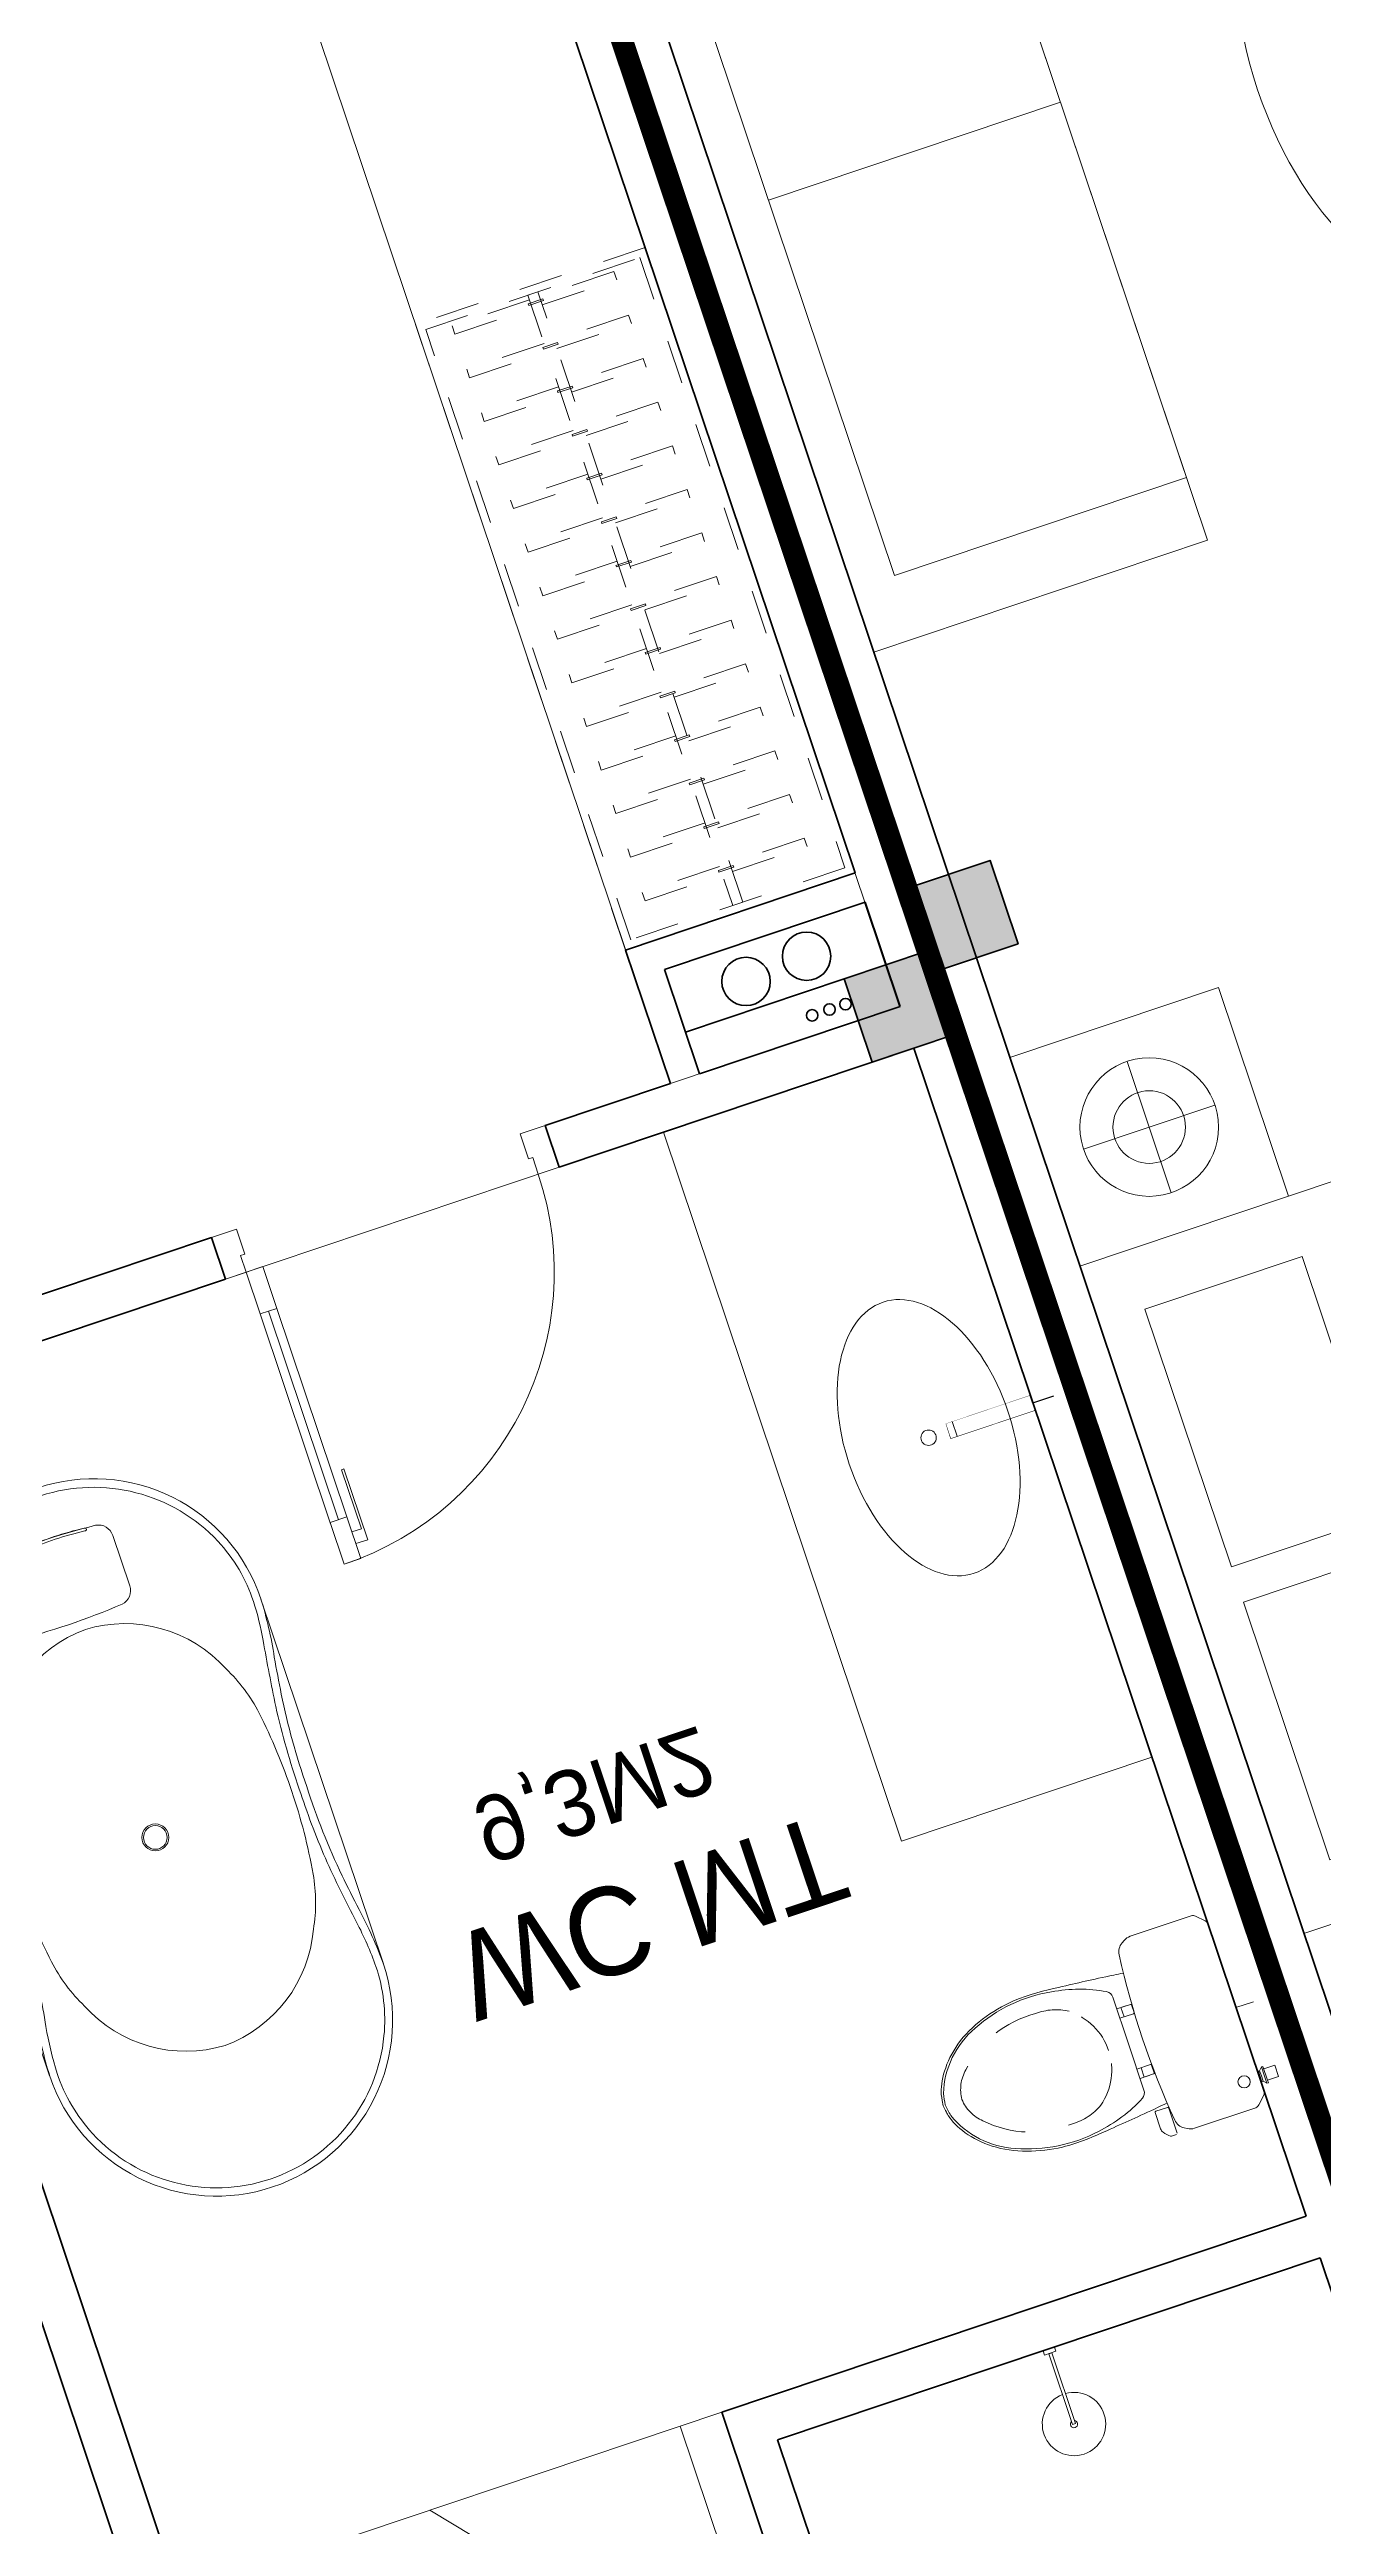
# Model space of a CAD drawing. Header units: metres. Extents: x 568332 to 569219, y 2065964 to 2066430.
# Drawn here: x 568490.17 to 568493.06, y 2066034.68 to 2066040.31 of the extents above; entities that cross this region are included whole.
import ezdxf

# ---------------------------------------------------------------- set-up
doc = ezdxf.new("R2010")
doc.units = ezdxf.units.M
for name, pattern in [('$AUDIT_BAD_LTYPE2', [0]), ('CENTER', [2, 1.25, -0.25, 0.25, -0.25]), ('HIDDEN', [0.375, 0.25, -0.125]), ('X-5M-G-MB PHONGNGU$0$HIDDEN2', [0.1875, 0.125, -0.0625]), ('xref-thap C (mb tang 32-2)$0$HIDDEN', [0.375, 0.25, -0.125])]:
    doc.linetypes.add(name, pattern=pattern)
doc.layers.get('0').update_dxf_attribs({"linetype": 'CONTINUOUS'})
doc.layers.get('DEFPOINTS').update_dxf_attribs({"linetype": 'CONTINUOUS'})
for name, color, linetype, lineweight in [('-CONCRETE', 1, 'CONTINUOUS', 35), ('-DOOR', 137, 'CONTINUOUS', 9), ('-FURNITURE', 46, 'CONTINUOUS', 9), ('-STEEL1', 1, 'CONTINUOUS', 35), ('-WALL', 4, 'CONTINUOUS', 35), ('A-NET THAY', 125, 'CONTINUOUS', 18), ('TEXT25', 2, 'CONTINUOUS', 13)]:
    doc.layers.add(name, color=color, linetype=linetype, lineweight=lineweight)
for name, color, linetype in [('-RANH GIOI LO DAT', 12, 'CONTINUOUS'), ('12. NET DIM', 252, 'CONTINUOUS'), ('ChiaLo', 128, 'CENTER')]:
    doc.layers.add(name, color=color, linetype=linetype)
doc.styles.add('SVN_AVO_thuong', font='')
doc.styles.add('T1', font='', dxfattribs={"height": 200})
doc.styles.get('SVN_AVO_thuong').set_extended_font_data('SVN-Avo')
doc.styles.get('T1').set_extended_font_data('VNgeometric Light')

# ---------------------------------------------------------------- blocks, each defined once
blk = doc.blocks.new('*U187')
at = {"linetype": 'X-5M-G-MB PHONGNGU$0$HIDDEN2'}
for points in [[(0, 600.0000000004657), (0, 0), (1636.196318108544, -5.568266150429466e-10), (1636.196318108544, 599.9999999999088)], [(1616.196318108544, 579.9996613718355), (1616.196318108544, 19.99966137183562), (20, 20.00000000046566), (20, 580.0000000004657)], [(1616.196318108544, 286.6991212949177), (1616.196318108544, 313.0991212948245), (20, 313.0991212953813), (19.99999859370291, 286.6991212952417)], [(113.7817614636733, 319.1750910408318), (109.4317788550979, 319.1750910408318), (109.4317788550979, 280.441767644881), (113.7817614636733, 280.441767644881)], [(227.7817614636733, 319.1750910407849), (223.4317788550979, 319.1750910407849), (223.4317788550979, 280.4417676448341), (227.7817614636733, 280.4417676448341)], [(341.7817614636733, 319.175091040738), (337.4317788550979, 319.175091040738), (337.4317788550979, 280.4417676447872), (341.7817614636733, 280.4417676447872)], [(455.7817614636733, 319.1750910406911), (451.4317788550979, 319.1750910406911), (451.4317788550979, 280.4417676447403), (455.7817614636733, 280.4417676447403)], [(569.7817614636733, 319.1750910406442), (565.431778855098, 319.1750910406442), (565.431778855098, 280.4417676446934), (569.7817614636733, 280.4417676446934)], [(683.7817614636733, 319.1750910405973), (679.431778855098, 319.1750910405973), (679.431778855098, 280.4417676446465), (683.7817614636733, 280.4417676446465)], [(797.7817614636733, 319.1750910405504), (793.431778855098, 319.1750910405504), (793.431778855098, 280.4417676445996), (797.7817614636733, 280.4417676445996)], [(911.7817614636733, 319.1750910405035), (907.431778855098, 319.1750910405035), (907.431778855098, 280.4417676445527), (911.7817614636733, 280.4417676445527)], [(1025.781761463673, 319.1750910404566), (1021.431778855098, 319.1750910404566), (1021.431778855098, 280.4417676445057), (1025.781761463673, 280.4417676445057)], [(1139.781761463673, 319.1750910404097), (1135.431778855098, 319.1750910404097), (1135.431778855098, 280.4417676444588), (1139.781761463673, 280.4417676444588)], [(1253.781761463673, 319.1750910403628), (1249.431778855098, 319.1750910403628), (1249.431778855098, 280.4417676444119), (1253.781761463673, 280.4417676444119)], [(1367.781761463673, 319.1750910403159), (1363.431778855098, 319.1750910403159), (1363.431778855098, 280.441767644365), (1367.781761463673, 280.441767644365)], [(1481.781761463673, 319.175091040269), (1477.431778855098, 319.175091040269), (1477.431778855098, 280.4417676443181), (1481.781761463673, 280.4417676443181)], [(1595.781761463673, 319.175091040222), (1591.431778855098, 319.175091040222), (1591.431778855098, 280.4417676442712), (1595.781761463673, 280.4417676442712)]]:
    blk.add_lwpolyline(points, close=True, dxfattribs=at)
for points in [[(122.2409142897814, 313.1103512093413), (122.2409142897814, 515.2497102723445), (100.1765458012815, 515.2497102723445), (100.1765458012815, 313.1103512093413)], [(236.2409142897814, 313.1103512092944), (236.2409142897814, 515.2497102722975), (214.1765458012815, 515.2497102722975), (214.1765458012815, 313.1103512092944)], [(350.2409142897814, 313.1103512092475), (350.2409142897814, 515.2497102722507), (328.1765458012815, 515.2497102722507), (328.1765458012815, 313.1103512092475)], [(464.2409142897814, 313.1103512092006), (464.2409142897814, 515.2497102722037), (442.1765458012815, 515.2497102722037), (442.1765458012815, 313.1103512092006)], [(578.2409142897814, 313.1103512091537), (578.2409142897814, 515.2497102721569), (556.1765458012815, 515.2497102721569), (556.1765458012815, 313.1103512091537)], [(692.2409142897814, 313.1103512091068), (692.2409142897814, 515.24971027211), (670.1765458012815, 515.24971027211), (670.1765458012815, 313.1103512091068)], [(806.2409142897814, 313.1103512090599), (806.2409142897814, 515.249710272063), (784.1765458012815, 515.249710272063), (784.1765458012815, 313.1103512090599)], [(920.2409142897814, 313.110351209013), (920.2409142897814, 515.2497102720162), (898.1765458012815, 515.2497102720162), (898.1765458012815, 313.110351209013)], [(1034.240914289781, 313.1103512089661), (1034.240914289781, 515.2497102719692), (1012.176545801281, 515.2497102719692), (1012.176545801281, 313.1103512089661)], [(1148.240914289781, 313.1103512089192), (1148.240914289781, 515.2497102719224), (1126.176545801281, 515.2497102719224), (1126.176545801281, 313.1103512089192)], [(1262.240914289781, 313.1103512088723), (1262.240914289781, 515.2497102718754), (1240.176545801281, 515.2497102718754), (1240.176545801281, 313.1103512088723)], [(1376.240914289781, 313.1103512088254), (1376.240914289781, 515.2497102718285), (1354.176545801281, 515.2497102718285), (1354.176545801281, 313.1103512088254)], [(1490.240914289781, 313.1103512087785), (1490.240914289781, 515.2497102717816), (1468.176545801281, 515.2497102717816), (1468.176545801281, 313.1103512087785)], [(1604.240914289781, 313.1103512087315), (1604.240914289781, 515.2497102717347), (1582.176545801281, 515.2497102717347), (1582.176545801281, 313.1103512087315)], [(100.1765458012815, 286.7103512094345), (100.1765458012815, 92.0852110228024), (122.2409142897814, 92.0852110228024), (122.2409142897814, 286.7103512094345)], [(214.1765458012815, 286.7103512093876), (214.1765458012815, 92.08521102275549), (236.2409142897814, 92.08521102275549), (236.2409142897814, 286.7103512093876)], [(328.1765458012815, 286.7103512093407), (328.1765458012815, 92.08521102270858), (350.2409142897814, 92.08521102270858), (350.2409142897814, 286.7103512093407)], [(442.1765458012815, 286.7103512092938), (442.1765458012815, 92.08521102266168), (464.2409142897814, 92.08521102266168), (464.2409142897814, 286.7103512092938)], [(556.1765458012815, 286.7103512092469), (556.1765458012815, 92.08521102261477), (578.2409142897814, 92.08521102261477), (578.2409142897814, 286.7103512092469)], [(670.1765458012815, 286.7103512092), (670.1765458012815, 92.08521102256786), (692.2409142897814, 92.08521102256786), (692.2409142897814, 286.7103512092)], [(784.1765458012815, 286.7103512091531), (784.1765458012815, 92.08521102252095), (806.2409142897814, 92.08521102252095), (806.2409142897814, 286.7103512091531)], [(898.1765458012815, 286.7103512091062), (898.1765458012815, 92.08521102247404), (920.2409142897814, 92.08521102247404), (920.2409142897814, 286.7103512091062)], [(1012.176545801281, 286.7103512090592), (1012.176545801281, 92.08521102242715), (1034.240914289781, 92.08521102242715), (1034.240914289781, 286.7103512090592)], [(1126.176545801281, 286.7103512090123), (1126.176545801281, 92.08521102238024), (1148.240914289781, 92.08521102238024), (1148.240914289781, 286.7103512090123)], [(1240.176545801281, 286.7103512089654), (1240.176545801281, 92.08521102233333), (1262.240914289781, 92.08521102233333), (1262.240914289781, 286.7103512089654)], [(1354.176545801281, 286.7103512089186), (1354.176545801281, 92.08521102228642), (1376.240914289781, 92.08521102228642), (1376.240914289781, 286.7103512089186)], [(1468.176545801281, 286.7103512088717), (1468.176545801281, 92.0852110222395), (1490.240914289781, 92.0852110222395), (1490.240914289781, 286.7103512088717)], [(1582.176545801281, 286.7103512088247), (1582.176545801281, 92.0852110221926), (1604.240914289781, 92.0852110221926), (1604.240914289781, 286.7103512088247)]]:
    blk.add_lwpolyline(points, dxfattribs=at)
blk = doc.blocks.new('shower')
for points in [[(180919.3447017173, -32316.45425928477), (180912.3337561736, -32316.45425928477), (180912.3337561736, -32146.62790954509), (180919.3447017173, -32146.62790954509)], [(180929.3839969719, -32326.62790954066), (180902.2944609144, -32326.62790954066), (180902.2944609144, -32316.45425928477), (180929.3839969719, -32316.45425928477)]]:
    blk.add_lwpolyline(points, close=True)
for radius, start, end in [(72, 272.7906698559544, 267.2093301440456), (8.346062492523743, 294.8355446212717, 245.1644553787283)]:
    blk.add_arc((180915.8392289462, -32146.62790954416), radius, start, end)
blk = doc.blocks.new('A$C52EE6B0C')
for p, q in [((-17.20769670707523, 15.73427220259327), (17.21740616677562, 15.73427220259327)), ((-17.20769664159161, -15.76179078378482), (17.25286010079435, -15.76177874789573))]:
    blk.add_line(p, q)
for radius in [1.2047244094, 1.0625984252]:
    blk.add_circle((0.004854760598391294, -0.01375929062487558), radius)
for centre, radius, start, end in [((-17.24314525874797, -0.01207868778146803), 15.74633857169191, 90.00004679933201, 180.0060212317107), ((-18.18116453613038, -21.56814891623799), 37.31420158923805, 80.32537186998005, 88.55949406869577), ((18.19087405753089, -21.56814891623799), 37.31420158923805, 91.44050593130423, 99.67462813001998), ((17.25285478011938, -0.01207868778146803), 15.74633857169191, 359.9939787682893, 89.999953200668), ((-17.21041953764507, 0.001682114729192108), 15.03342542002128, 114.0143397923319, 180.0588324882195), ((-17.25508472573711, 0.1019342582440004), 14.92367355756088, 89.89259614786677, 114.0143398310184), ((-17.85723445771146, -16.41196067107376), 31.44385665188106, 80.95530103647799, 88.85173392611411), ((3.492732717044419, 116.0118507486186), 102.6900642221361, 260.8064278436171, 264.356453546728), ((10.00461303815246, 158.7953360565007), 145.2428134353977, 261.321760178495, 262.6566174950622), ((-0.8758374273893423, 77.0744670072454), 62.80248494290996, 262.9722866301048, 270.8034968767962), ((-0.4392543211579323, 89.40770245710155), 75.83928513553873, 265.3361413481834, 270.3355216603239), ((0.8855469487607479, 77.0744670072454), 62.80248494290996, 269.1965031232039, 277.0277133698951), ((0.5786736126174219, 84.46415005414747), 70.89675459107134, 269.5362586194438, 275.7509718273354), ((-18.4352474148327, 226.8786012548953), 214.5500408366301, 276.9922117853802, 278.5967700074263), ((-9.994903516751947, 158.7953360565007), 145.2428134353977, 277.3433825049378, 278.678239821505), ((17.49661970126908, -11.01489087357186), 26.04177352760918, 90.57161639594337, 98.52623542419117), ((17.38028173809289, 0.6458196171442978), 14.38048270410287, 65.5240217261104, 90.57161639594337), ((17.03142645675689, -0.1205247127218172), 15.22249436628161, 0.4018525137937155, 65.5240217261104), ((-5.419667109847069, -2.205582012422383), 14.69270855791083, 98.51976196149644, 117.8512947361469), ((-0.2559751088847406, -36.67531980102649), 49.54707038386372, 89.69837733597764, 98.51976196149644), ((0.26568463028525, -36.67531980102649), 49.54707038386372, 81.48023803850357, 90.30162266402236), ((5.429376631247578, -2.205582012422383), 14.69270855791083, 62.14870526385309, 81.48023803850357), ((-7.450100970658241, -0.4025184732163325), 12.18724008712164, 113.3669392692271, 178.1720206420629), ((7.459810492087854, -0.4025184732163325), 12.18724008712164, 1.827979357937088, 66.63306073077288), ((28.29923964393674, 2.770475775178056), 0.2863587186237817, 160.8078893687392, 185.677575747249), ((1.032724158198107, 0.0596931052277796), 27.11457574387047, 359.8447870516113, 5.677575747249001), ((28.14528837171383, 2.82406351249665), 0.1233475539422422, 123.474108831765, 160.8078893687392), ((28.11764562025201, 2.865868186636362), 0.07323016681635565, 85.79124561711077, 123.474108831765), ((28.11499697584077, 2.829875804425683), 0.1093198730242431, 39.09426345110634, 85.79124561711077), ((27.9923979784362, 2.718469867249951), 0.2748749163090767, 4.941295606222266, 41.00239497281166), ((1.841417531803017, 0.05082119413418695), 26.56153366930607, 359.8606935406443, 5.815426488843808), ((-17.24314525874797, -0.01544044824549928), 15.74633857169191, 179.9939787682893, 269.999953200668), ((-17.21041951692314, -0.02920073014684021), 15.03342545060523, 179.9411309193374, 245.9856601689816), ((-7.450100970658241, 0.3749993371893652), 12.18724008712164, 181.8279793579371, 246.6330607307729), ((7.459810492087854, 0.3749993371893652), 12.18724008712164, 293.3669392692271, 358.1720206420629), ((17.25285478011938, -0.01544044824549928), 15.74633857169191, 270.000046799332, 0.006021231710728335), ((17.0314264257031, 0.09300610912032425), 15.22249441194929, 294.4759783475301, 359.5981396082714), ((1.032724158198107, -0.08721224125474691), 27.11457574387047, 354.322424252751, 0.1552129483886985), ((1.841417531803017, -0.07834033016115427), 26.56153366930607, 354.1845735111562, 0.1393064593556944), ((28.29923964393674, -2.797994911205024), 0.2863587186237817, 174.322424252751, 199.1921106312608), ((28.14528837171383, -2.851582648523618), 0.1233475539422422, 199.1921106312608, 236.525891168235), ((28.11764562025201, -2.89338732266333), 0.07323016681635565, 236.525891168235, 274.2087543828892), ((28.11499697584077, -2.85739494045265), 0.1093198730242431, 274.2087543828892, 320.9057365488936), ((27.9923979784362, -2.745989003276918), 0.2748749163090767, 318.9976050271883, 355.0587043937777), ((-5.419667109847069, 2.178062876395416), 14.69270855791083, 242.1487052638531, 261.4802380385036), ((5.429376631247578, 2.178062876395416), 14.69270855791083, 278.5197619614964, 297.8512947361469), ((-0.2559751088847406, 36.64780066499952), 49.54707038386372, 261.4802380385036, 270.3016226640223), ((0.26568463028525, 36.64780066499952), 49.54707038386372, 269.6983773359776, 278.5197619614964), ((-17.25508472573711, -0.1294528978760354), 14.92367355756088, 245.9856601689816, 270.1074038521332), ((-18.18116453613038, 21.54062978021102), 37.31420158923805, 271.4405059313042, 279.6746281300199), ((-17.85723445771146, 16.38444203144172), 31.44385665188106, 271.1482660738859, 279.044698963522), ((3.492732717044419, -116.0393693881924), 102.6900642221361, 95.64354645327202, 99.19357215638293), ((10.00461303815246, -158.8228551925276), 145.2428134353977, 97.3433825049378, 98.67823982150497), ((-0.8758374273893423, -77.10198614327237), 62.80248494290996, 89.19650312320385, 97.02771336989514), ((-0.4392543211579323, -89.43522109673359), 75.83928513553873, 89.66447833967614, 94.66385865181664), ((0.5786736126174219, -84.4916686937795), 70.89675459107134, 84.24902817266455, 90.4637413805562), ((0.8855469487607479, -77.10198614327237), 62.80248494290996, 82.97228663010486, 90.80349687679617), ((-18.4352474148327, -226.9061198945274), 214.5500408366301, 81.40322999257371, 83.00778821461982), ((-9.994903516751947, -158.8228551925276), 145.2428134353977, 81.32176017849503, 82.65661749506219), ((18.19087405753089, 21.54062978021102), 37.31420158923805, 260.32537186998, 268.5594940686958), ((17.49661970126908, 10.98737223393982), 26.04177352760918, 261.4737645758088, 269.4283836040566), ((17.38028173809289, -0.6733382567763329), 14.38048270410287, 269.4283836040566, 294.4759782738896)]:
    blk.add_arc(centre, radius, start, end)
at = {"layer": 'DEFPOINTS'}
for tag, p in [('MODELNUMBER', (0, 0)), ('TRADENAME', (0, -0.001666666648816317)), ('PRODUCT', (0, -0.003333333355840296)), ('MATERIAL', (0, -0.005000000004656613))]:
    blk.add_attdef(tag, p, '', height=0.001, dxfattribs=at)
blk = doc.blocks.new('A$C18091ED7')
for p, q in [((9.957147995010018e-09, -42.13376978135784), (0, -3.786117304116488e-07)), ((146.1412317672475, -26.59467297248193), (179.181621938591, -26.59467296488583)), ((146.1412317672475, -26.59467297248193), (146.1412317680188, -30.17859706786112)), ((146.1412317680188, -30.17859706786112), (165.7503655985456, -30.17859706340823)), ((153.0594147269658, -36.79204952501459), (146.1412317680188, -30.17859706786112)), ((152.3191092506386, -2.717133611440659e-07), (152.3191092568413, -26.59467297093943)), ((152.3191092506386, -2.717133611440659e-07), (179.1816219322718, -2.654269337654114e-07)), ((153.0594147269658, -36.79204952501459), (165.7503656001572, -36.79204952192958)), ((153.0594147275151, -39.73033438943094), (153.0594147269658, -36.79204952501459)), ((153.0594147275151, -39.73033438943094), (178.4413164740145, -39.73033438349376)), ((153.0594147275151, -39.73033438943094), (178.4413164740145, -39.73033438349376)), ((153.0594147275151, -39.73033438943094), (153.0594147281554, -42.13376974494895)), ((185.3594994290725, -30.17859705851879), (165.7503655985456, -30.17859706340823)), ((178.4413164733487, -36.79204951884458), (165.7503656001572, -36.79204952192958)), ((185.3594994290725, -30.17859705851879), (178.4413164733487, -36.79204951884458)), ((178.4413164733487, -36.79204951884458), (178.4413164740145, -39.73033438349376)), ((178.4413164740145, -39.73033438349376), (178.4413164746547, -42.1337697392446)), ((179.1816219322718, -2.654269337654114e-07), (179.181621938591, -26.59467296488583)), ((179.181621938591, -26.59467296488583), (185.3594994283012, -26.59467296337243)), ((185.3594994283012, -26.59467296337243), (185.3594994290725, -30.17859705851879)), ((-83.25994817525861, -267.3592828898691), (-83.259948167517, -299.9634285944048)), ((-83.25994817257379, -278.4883151478134), (-83.25994817046012, -287.6388527823146)), ((-62.88950393904452, -265.3807882612164), (-81.28145355204106, -265.3807882657275)), ((-60.91100931491019, -267.3592828844266), (-60.91100930728498, -299.9634285889624)), ((60.9110093945892, -267.3592828557594), (60.9110094022144, -299.9634285600623)), ((62.88950401780676, -265.3807882316178), (81.2814536308033, -265.3807882273395)), ((83.25994825493763, -267.3592828505498), (83.25994826256283, -299.9634285550856)), ((83.25994825750604, -278.488315108727), (83.2599482596197, -287.6388527429954)), ((165.3959958605519, -261.9873972070927), (165.3959958671003, -289.7349902229907)), ((167.8691141396885, -259.5142789271486), (228.0810223811895, -259.5142789128586)), ((230.5541406641933, -274.3229751045001), (230.5541406613593, -261.9873971916386)), ((-60.91100930959874, -290.0299398849311), (-83.25994816994717, -290.0299398901407)), ((60.91100939990065, -290.029939856031), (83.25994826024908, -290.0299398510542)), ((167.8691141472664, -292.2081085020036), (206.7175896017579, -292.2081084926904))]:
    blk.add_line(p, q)
for points in [[(230.0000000517721, -218.5046414944518, -0.1374073801801567), (225.4781190853137, -234.6482587013161), (221.7949787454636, -240.7070387715066, -0.2360805181595358), (198.2560902649639, -255.4947853636986, -0.0519608230665726), (-198.2560901437319, -255.4947854572965, -0.236080518165078), (-221.7949786317113, -240.7070388760185), (-225.4781189743626, -234.6482588077488, -0.1374073801809237), (-229.9999999484608, -218.5046416030382), (-229.9999999831671, -71.98694829508895, -0.1989123673786679), (-226.3782021181105, -63.2431547633314), (-208.8906150607545, -45.75556769772083, -0.1989123673792025), (-200.1468215308087, -42.13376982865157), (9.971699910238385e-09, -42.13376978135784), (200.1468215506357, -42.13376973403501, -0.1989123673792025), (208.8906150822841, -45.75556759897154), (226.3782021480001, -63.24315465634572, -0.1989123673791691), (230.0000000170658, -71.98694818626973)], [(144.14367173758, -618.9627606730501, -0.2124047892419209), (26.30999211127346, -734.491494372196, -0.0276853236339062), (-0.5628229983012716, -738.609219571983, -0.0222792448073508), (-26.30999181118386, -734.4914943844487, -0.2124047892421136), (-144.1436714920528, -618.9627607410075, -0.1427957259999892), (-167.2376623962118, -428.0139674870588, -0.0930051380368448), (-127.9331820271946, -309.1271633332653, -0.2564387014614383), (-111.240849547703, -299.9634286007786), (4.746470949612558e-08, -299.9634285748762), (111.2408496426324, -299.9634285482753, -0.2564387014619951), (127.933182126606, -309.1271632729331, -0.0930051380368741), (167.2376625517572, -428.0139674081001, -0.1427957260000456)]]:
    blk.add_lwpolyline(points, format="xyb", close=True)
at = {"linetype": 'xref-thap C (mb tang 32-2)$0$HIDDEN', "ltscale": 100}
blk.add_lwpolyline([(61.00044987679576, -669.0176259216969, -0.1990312026443698), (1.417429302819073e-07, -698.769823720475, -0.1990312026443799), (-61.00044960746891, -669.0176259504806, -0.2189240232571595), (-131.9321382956405, -478.313622940972, -0.1537914605682739), (-112.4681372026971, -403.989815428853, -0.2367011859554165), (5.876427167095244e-08, -347.5870280214876, -0.2367011859554843), (112.4681373467611, -403.9898153757968, -0.1537914605681893), (131.9321384748619, -478.313622878748, -0.2189240232571754)], format="xyb", close=True, dxfattribs=at)
blk.add_circle((165.7503656100234, -78.39166221523192), 13.90362011701458)
for centre, radius, start, end in [((-81.28145355158267, -267.3592828894034), 1.978494623656905, 90.00000001354867, 180.0000000133402), ((-62.88950393858613, -267.3592828848923), 1.978494623656905, 1.334021322268115e-08, 90.00000001354867), ((62.88950401826514, -267.3592828552937), 1.978494623656905, 90.00000001354867, 180.0000000133402), ((81.28145363126168, -267.3592828510155), 1.978494623656905, 1.334021322268115e-08, 90.00000001354867), ((167.8691141402633, -261.9873972065106), 2.473118279571131, 90.00000001354867, 180.0000000133402), ((168.3527972659103, -224.7572911087773), 80.08895368617857, 306.4658507565522, 320.3122930343796), ((228.0810223845983, -274.3229751050822), 2.473118279571131, 320.3122930343796, 1.334021322268115e-08), ((167.8691141466952, -289.7349902224087), 2.473118279571131, 180.0000000133402, 270.0000000135486), ((206.717589598069, -276.6690117186226), 15.53909677420133, 270.0000000135486, 306.4658507565522)]:
    blk.add_arc(centre, radius, start, end)
for points, knots in [([(-155.6468228230951, -259.4535552573798), (-156.6353001506941, -267.2522313103836), (-164.2940232875517, -328.394745314552), (-169.1545302536251, -385.0939582949213), (-183.68571763406, -527.7705276800843), (-135.602968026873, -679.1126648240606), (-50.29344375100118, -735.2493608418445), (-19.70048385594782, -741.0901266933652), (1.531116140540689e-07, -743.6724421556864)], [130.6139379315478, 130.6139379315478, 130.6139379315478, 130.6139379315478, 152.8521090939923, 311.1293507817257, 417.703951170228, 561.3833927516608, 697.6926317810714, 710.812262267882, 710.812262267882, 710.812262267882, 710.812262267882]), ([(155.6468228994709, -259.4535551877343), (156.6353002305841, -267.2522312389628), (164.2940233960289, -328.3947452375724), (169.1545303888706, -385.0939582149149), (183.6857178367027, -527.7705275934422), (135.6029683008201, -679.1126647599449), (50.29344405157826, -735.2493608178338), (19.70048415924612, -741.0901266841101), (1.530679583083838e-07, -743.6724421554536)], [130.613937934949, 130.613937934949, 130.613937934949, 130.613937934949, 152.8521090939923, 311.1293507817257, 417.703951170228, 561.3833927516608, 697.6926317810714, 710.812262267882, 710.812262267882, 710.812262267882, 710.812262267882])]:
    blk.add_open_spline(points, degree=3, knots=knots)
blk = doc.blocks.new('Sink_Cicle')
blk.add_lwpolyline([(17.49999987077899, -50.00226151314564), (-17.49999987077899, -49.99773848685436), (-17.51615354442038, -252.2967581441626), (17.48384613892995, -252.3012811850058)], close=True)
blk.add_circle((0, -300), 17.5)
at = {"layer": 'DEFPOINTS'}
blk.add_line((0, -100), (0, 0), dxfattribs=at)
blk.add_wipeout([(17.499999870775355, -50.00226151314928), (-17.49999987078263, -49.99773848685436), (-17.516153544427652, -252.29675814416623), (17.48384613892631, -252.3012811850058)])
at = {"layer": '-FURNITURE', "linetype": 'Continuous'}
blk.add_ellipse((0, -300), major_axis=(-325, 0), ratio=0.5846153846153846, dxfattribs=at)
blk.add_line((-17.51421511289664, -237.2967582757119), (17.48578462866135, -237.3012813020032))
blk = doc.blocks.new('*U148')
at = {"linetype": '$AUDIT_BAD_LTYPE2'}
for p, q in [((70, 100), (69.99999999999999, 600.0000000000018)), ((89.99999999999999, 600.0000000000018), (90, 100))]:
    blk.add_line(p, q, dxfattribs=at)
for points in [[(49.99999999999999, 600.0000000000018), (89.99999999999999, 600.0000000000018), (89.99999999999999, 700.0000000000018), (49.99999999999999, 700.0000000000018), (49.99999999999999, 600.0000000000018)], [(49.99999999999999, 602.9059272893373), (50, 100)], [(50, 100), (90, 100), (90, 0), (50, 0), (50, 100)]]:
    blk.add_lwpolyline(points)
for points in [[(118.2698876160139, 494.515618111911), (118.2698876160139, 664.1349438079942), (89.99999999999999, 664.1349438079942), (89.99999999999999, 635.8650561920094), (112.6159100928053, 635.8650561920094), (112.6159100928053, 494.515618111911)], [(0, 0), (50, 0), (50, -40), (60, -40), (60, -99.99998804123416), (0, -99.99998804123416)], [(800.0000000000018, 7.105427357600876e-15), (750.0000000000018, 7.105427357600876e-15), (750.0000000000018, -40), (740.0000000000018, -40), (740.0000000000018, -99.99998804123415), (800.0000000000018, -99.99998804123415)]]:
    blk.add_lwpolyline(points, close=True)
at = {"linetype": '$AUDIT_BAD_LTYPE2', "ltscale": 0.3}
blk.add_arc((50, 0), 700.0000000000018, 0, 90, dxfattribs=at)
blk = doc.blocks.new('A$C5C575821')
at = {"layer": '-CONCRETE'}
h = blk.add_hatch(color=256, dxfattribs=at)
h.dxf.hatch_style = 1
h.paths.add_polyline_path([(-0.00237559899687767, 200.0000000000146), (-0.00237559899687767, 1.455191522836685e-11), (199.9976244010031, 1.455191522836685e-11), (199.9976244010031, 200.0000000000146)])
blk.add_lwpolyline([(-0.00237559899687767, 1.455191522836685e-11), (199.9976244010031, 1.455191522836685e-11), (199.9976244010031, 200.0000000000146), (-0.00237559899687767, 200.0000000000146)], close=True, dxfattribs=at)
blk = doc.blocks.new('TRUC M4')
at = {"layer": '-WALL'}
blk.add_blockref('A$C5C575821', (5600.091917724931, 4299.810387884143), dxfattribs=at)
blk = doc.blocks.new('M4-T3.1')
at = {"layer": '-CONCRETE'}
blk.add_line((466752.3232258209, 36040.8610285868), (466372.4590182828, 36040.86102866156), dxfattribs=at)
for centre, radius in [((466656.9640991044, 36096.43281839525, 5.66516857499076e-09), 13), ((466698.7135171205, 36096.43281839525, 5.66516857499076e-09), 13), ((466736.9835040701, 36096.43281839525, 5.66516857499076e-09), 13), ((466539.1733723282, 35975.62595437437, 5.66516857499076e-09), 55), ((466687.7908570784, 35965.09356009231, 5.66516857499076e-09), 55)]:
    blk.add_circle(centre, radius, dxfattribs=at)
at = {"layer": '-DOOR'}
blk.add_lwpolyline([(465202.2935661926, 36240.83284726208), (466002.2935661803, 36240.83286089804)], dxfattribs=at)
at = {"layer": '-FURNITURE'}
blk.add_line((464152.3767691174, 39040.95837485213), (465452.3768515758, 39040.9583747477), dxfattribs=at)
at = {"layer": '-FURNITURE', "ltscale": 5}
blk.add_line((464774.6361510399, 36832.27167903159), (464774.5700016766, 36711.45818316091), dxfattribs=at)
at = {"layer": '-FURNITURE'}
blk.add_lwpolyline([(465352.3768515758, 39040.95837474642), (465352.3768513653, 39747.523587558), (464752.3768515758, 39040.95837453617)], dxfattribs=at)
for points in [[(466852.4682400696, 36240.83286066311), (466852.4584429403, 37940.53291747747), (466252.4584429403, 37940.53291747747), (466252.4584429403, 36240.83286076369)], [(466302.4045881055, 31741.13961066869), (466302.4613483039, 36140.83286079396), (466852.4619412603, 36140.83286068872), (466852.4051810618, 31741.13961056345)]]:
    blk.add_lwpolyline(points, close=True, dxfattribs=at)
at = {"layer": '-FURNITURE', "ltscale": 5}
for centre, radius, start, end in [((464609.623886939, 35188.71037888613), 1683.161974464355, 85.38531070387563, 94.27462811874065), ((464740.424701495, 36832.53499910601), 34.19417278572232, 359.5587913524954, 82.23993241584654), ((464740.3928984589, 36711.22846900385), 34.19417278572232, 277.7037576793747, 0.3848987822950577), ((464609.1845594457, 38355.03083748456), 1683.174451148718, 265.7381508553732, 274.6274353079788)]:
    blk.add_arc(centre, radius, start, end, dxfattribs=at)
at = {"layer": '-WALL'}
for p, q in [((466952.461943142, 46541.08445823907), (466952.4978117476, 31540.89404679024)), ((464052.361644667, 36240.8328617956), (464052.3616446789, 42841.45261860806)), ((466852.4654399342, 39140.95837465422), (466852.812105303, 40941.36145902173)), ((465552.3768516128, 40441.45261146947), (465552.3768515781, 39140.95837474083)), ((464152.2878347564, 40341.45265002646), (464152.2905404166, 36240.83286104903)), ((465452.3768515758, 39040.9583747477), (465452.3768516103, 40341.45261432526)), ((465552.3768515781, 39140.95837474083), (466852.4654399342, 39140.95837465422)), ((466852.4654399246, 39040.95837465422), (465452.3768515758, 39040.9583747477)), ((464152.2905404166, 36240.83286104903), (465202.2935661926, 36240.83286103226)), ((465202.2935661926, 36240.83286103226), (465202.2935661752, 36140.83286506035)), ((466002.2935661628, 36140.83286089804), (466002.2935661803, 36240.83286089804)), ((466002.2935661803, 36240.83286089804), (466852.4654396611, 36240.83286066299)), ((465202.2935661752, 36140.83286506035), (463932.3551270826, 36140.83286037137)), ((466302.4590183024, 36140.83286080408), (466002.2935661628, 36140.83286089804)), ((466302.4590182375, 35820.78987428155), (466302.4590183025, 36140.83286080408)), ((466852.819334858, 36140.8328606318), (466372.4590183025, 36140.83286078217)), ((466372.4590182375, 35890.78987428155), (466372.4590183025, 36140.83286078217)), ((466852.461939792, 35890.78858414949), (466852.461939857, 36140.65302615)), ((466852.7954469197, 35890.7885832531), (466852.819334858, 36140.8328606318)), ((466372.4590182375, 35890.78987428155), (466852.7954469196, 35890.7885832531)), ((466302.4590182375, 35820.78987428155), (466852.790380461, 35820.78858337907)), ((466852.500876173, 31740.89404679024), (466852.790380461, 35820.78858337906))]:
    blk.add_line(p, q, dxfattribs=at)
at = {"layer": '-DOOR'}
blk.add_blockref('*U148', (465202.2935661752, 36240.83284726208), dxfattribs=at)
at = {"layer": '-FURNITURE', "xscale": -1}
blk.add_blockref('shower', (647118.2603746994, 71467.58628423819), dxfattribs=at)
at = {"layer": '-FURNITURE', "xscale": -1, "rotation": 270}
blk.add_blockref('A$C18091ED7', (466894.6006479325, 38540.74564605595), dxfattribs=at)
at = {"layer": '-FURNITURE', "xscale": 25.39829667096628, "yscale": 25.39829667096628, "zscale": 25.39829667096628, "rotation": 270}
blk.add_blockref('A$C52EE6B0C', (464648.1659187671, 37393.10491830383), dxfattribs=at).add_auto_attribs({'MODELNUMBER': 'K-1800', 'TRADENAME': 'ABRAZO', 'PRODUCT': 'BATH', 'MATERIAL': 'LITHOCAST'})
at = {"layer": '-FURNITURE', "extrusion": (0, 0, -1), "xscale": 0.916666666665974, "yscale": 0.916666666665974, "zscale": -0.916666666665974, "rotation": 270}
blk.add_blockref('*U187', (-466852.4682400516, 35820.78862713864), dxfattribs=at)
at = {"layer": 'TEXT25'}
for s, height, style, p in [('WC MT', 200, 'SVN_AVO_thuong', (465204.7507907833, 37822.9148488767)), ('9,3M2', 150, 'T1', (465344.3895657962, 37544.04659932088))]:
    blk.add_text(s, height=height, rotation=359.9999999899488, dxfattribs=dict(at, style=style)).set_placement(p)
at = {"layer": '-FURNITURE', "xscale": -1, "rotation": 270}
blk.add_blockref('Sink_Cicle', (466902.4633415049, 37090.68288912058), dxfattribs=at)
at = {"layer": '-RANH GIOI LO DAT', "linetype": 'HIDDEN', "ltscale": 10, "const_width": 50}
blk.add_lwpolyline([(460952.4807874031, 48541.1844884125), (466952.4570404572, 48541.18448841239), (466952.5060652128, 28541.20787442131), (460952.5298121587, 28541.20787442131)], close=True, dxfattribs=at)
at = {"layer": '-WALL'}
blk.add_line((466852.4654396611, 36240.83286066299), (466852.4654399246, 39040.95837465422), dxfattribs=at)
at = {"layer": '-STEEL1'}
blk.add_blockref('TRUC M4', (461152.233683695, 31741.05064070264), dxfattribs=at)
blk = doc.blocks.new('G1600')
for p, q in [((137477.0741823114, -212827.2147267315), (139077.0741823114, -212827.2147267327)), ((137227.6935681712, -213391.7193460799), (137227.6935681718, -213076.8871672568)), ((139326.4547964507, -213391.7193460799), (139326.4547964501, -213076.8871672568)), ((137385.1096575831, -213234.3032566686), (137070.2774787599, -213234.3032566681)), ((139169.0387070388, -213234.3032566686), (139483.870885862, -213234.3032566681))]:
    blk.add_line(p, q)
blk.add_lwpolyline([(137477.074182311, -213484.2147267315), (137477.0741823123, -211484.2147267315), (139077.0741823123, -211484.2147267327), (139077.074182311, -213484.2147267327), (137477.074182311, -213484.2147267315)])
for points in [[(136977.074182316, -213484.2147267311), (136977.0741823163, -212984.3917867657), (137477.0741823113, -212984.3917867661), (137477.074182311, -213484.2147267315)], [(137617.074182311, -213375.2147267316), (137617.0741823112, -212998.7147267316), (138234.5741823112, -212998.714726732), (138234.574182311, -213375.214726732)], [(138937.074182311, -213375.2147267325), (138937.0741823112, -212998.7147267325), (138319.5741823112, -212998.7147267321), (138319.574182311, -213375.2147267321)], [(139577.0741823059, -213484.2147267331), (139577.0741823062, -212984.3917867677), (139077.0741823113, -212984.3917867673), (139077.074182311, -213484.2147267327)]]:
    blk.add_lwpolyline(points, close=True)
for centre, radius in [((137227.6935681715, -213234.3032566684), 157.4160894116067), ((139326.4547964504, -213234.3032566684), 157.4160894116067), ((137227.6935681715, -213234.3032566684), 82.41608941160666), ((139326.4547964504, -213234.3032566684), 82.41608941160666)]:
    blk.add_circle(centre, radius)
blk = doc.blocks.new('A$C5347a30b')
at = {"layer": '-FURNITURE'}
blk.add_line((100.0000000175787, 1050), (800.0000000175787, 1050), dxfattribs=at)
for points in [[(0, 2100), (800, 2100), (800.0000000350992, 0), (3.509921953082085e-08, 0)], [(100, 1950), (800, 1950), (800.0000000350992, 150), (100.0000000350992, 150)]]:
    blk.add_lwpolyline(points, close=True, dxfattribs=at)
at = {"layer": '-FURNITURE', "extrusion": (0, 0, -1)}
blk.add_ellipse((1587.226858319598, 1165.922992747277), major_axis=(4.404122562681875e-13, 599.6610878558713), ratio=0.5899940615450747, dxfattribs=at)
blk = doc.blocks.new('truc M5')
at = {"layer": '-WALL'}
blk.add_blockref('A$C5C575821', (-199.997624400974, 4149.999999999985), dxfattribs=at)
blk = doc.blocks.new('A$C2F1A053C')
at = {"layer": '-WALL'}
for p, q in [((8099.994635555428, 16566.27718451949), (8099.994635555428, 1566.277184519495)), ((7999.994635555195, 9266.151663805176), (7999.994635555195, 1766.277184519495))]:
    blk.add_line(p, q, dxfattribs=at)
at = {"layer": '-FURNITURE', "xscale": -1, "rotation": 90.00000000003533}
blk.add_blockref('G1600', (-205484.22009126, 145932.3746581148), dxfattribs=at)
at = {"layer": '-FURNITURE', "xscale": -1}
blk.add_blockref('A$C5347a30b', (7999.994635567535, 3283.542655891775), dxfattribs=at)
at = {"layer": '-STEEL1', "xscale": -1}
blk.add_blockref('truc M5', (7899.994635555195, 1766.277184519495), dxfattribs=at)

msp = doc.modelspace()

# ---------------------------------------------------------------- linework, layer by layer
at = {"layer": 'ChiaLo', "ltscale": 5}
msp.add_lwpolyline([(568489.77852109, 2066045.376768197), (568496.1416594745, 2066026.416006875)], dxfattribs=at)

# ---------------------------------------------------------------- next in the draw order: block references
at = {"layer": '12. NET DIM', "color": 2, "true_color": 0xf1eb1f, "xscale": -0.001, "yscale": 0.001, "zscale": 0.001, "rotation": 198.5514997324876}
msp.add_blockref('M4-T3.1', (568038.0075717884, 2065923.869955114), dxfattribs=at)

# ---------------------------------------------------------------- next in the draw order: block references
at = {"layer": 'A-NET THAY', "color": 2, "xscale": 0.001, "yscale": 0.001, "zscale": 0.001, "rotation": 198.551084662239}
msp.add_blockref('A$C2F1A053C', (568497.9121081237, 2066046.593769378), dxfattribs=at)

doc.saveas('drawing.dxf')
